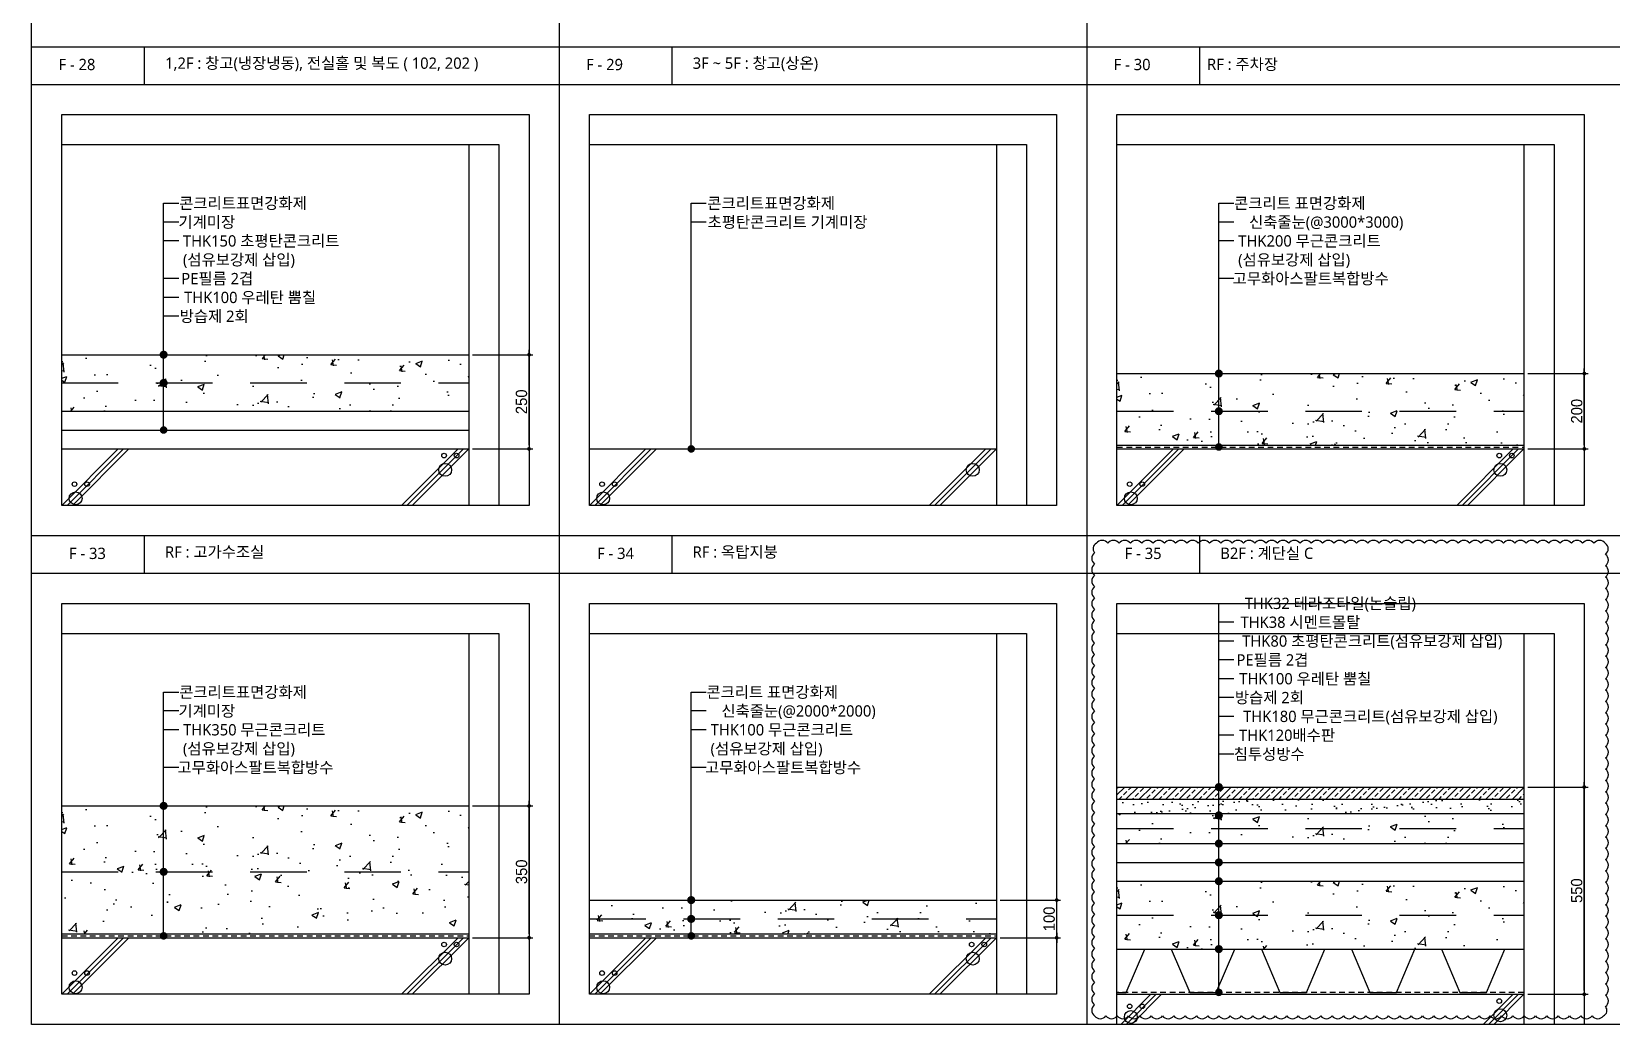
# Model space of a CAD drawing. Header units: millimetres. Extents: x 14892468 to 15300900, y -3565850 to -3401345.
# Drawn here: x 15118977 to 15123169, y -3412705 to -3410070 of the extents above; entities that cross this region are included whole.
import ezdxf
from ezdxf.enums import TextEntityAlignment as Align

# ---------------------------------------------------------------- set-up
doc = ezdxf.new("R2010")
doc.units = ezdxf.units.MM
doc.header["$LTSCALE"] = 100
doc.header["$MEASUREMENT"] = 0
doc.header["$PDSIZE"] = -10
doc.linetypes.add('HID', pattern=[2.5, 1.5, -1])
doc.layers.get('0').update_dxf_attribs({"linetype": 'CONTINUOUS'})
doc.layers.get('Defpoints').update_dxf_attribs({"color": 171, "linetype": 'CONTINUOUS'})
for name, color, linetype in [('8HAT', 8, 'CONTINUOUS'), ('CHART', 7, 'CONTINUOUS'), ('DIM', 7, 'CONTINUOUS'), ('FIN', 9, 'CONTINUOUS'), ('FIN(아스콘)', 3, 'CONTINUOUS'), ('HAT', 253, 'CONTINUOUS'), ('HAT-252', 252, 'CONTINUOUS'), ('INS', 9, 'BATTING'), ('LED', 7, 'CONTINUOUS'), ('TEXT(MIN)', 7, 'CONTINUOUS'), ('TEXT-기입', 6, 'CONTINUOUS'), ('wire-meshes', 1, 'CONTINUOUS'), ('배수판', 5, 'CONTINUOUS')]:
    doc.layers.add(name, color=color, linetype=linetype)
doc.layers.add('check', color=30, linetype='CONTINUOUS', plot=False)
doc.styles.add('ARIAL', font='arial.ttf')
doc.styles.add('CGS', font='cgse', dxfattribs={"bigfont": 'cgs'})
doc.styles.add('나눔바른고딕', font='NanumBarunGothic.ttf')
doc.styles.add('돋움', font='')
doc.styles.get('돋움').set_extended_font_data('Dotum')
doc.linetypes.add('BATTING', pattern='A,0.0001,-0.1,[134,ltypeshp.shx,S=0.1,R=0,X=-0.1,Y=0],-0.2,[134,ltypeshp.shx,S=0.1,R=180,X=0.1,Y=0],-0.1', length=0.4001)
doc.dimstyles.new('CJA', dxfattribs={"dimscale": 50, "dimtxt": 3, "dimasz": 1.2, "dimexe": 2, "dimexo": 3, "dimgap": 1, "dimtad": 1, "dimdec": 0, "dimdsep": 46, "dimtxsty": 'ARIAL', "dimblk": 'CJDOT', "dimcen": 1, "dimclrd": 7, "dimclre": 7, "dimclrt": 3, "dimadec": 0, "dimazin": 0, "dimtfac": 1, "dimtdec": 0, "dimtix": 1, "dimtofl": 0, "dimtmove": 2, "dimatfit": 3, "dimldrblk": 'CJDOT', "dimfxl": 1, "dimtolj": 1, "dimlwd": -1, "dimlwe": -1, "dimarcsym": 0})
doc.dimstyles.new('NDIM 1200', dxfattribs={"dimscale": 500, "dimtxt": 3, "dimasz": 1, "dimexe": 2, "dimexo": 2, "dimgap": 1, "dimtad": 1, "dimdec": 0, "dimdsep": 46, "dimtxsty": 'CGS', "dimblk": 'DOT0', "dimcen": 1, "dimdle": 8, "dimclrd": 2, "dimclre": 2, "dimclrt": 2, "dimadec": 0, "dimazin": 0, "dimtfac": 1, "dimtdec": 0, "dimtix": 1, "dimtmove": 2, "dimatfit": 3, "dimldrblk": 'DOT0', "dimfxl": 1, "dimtolj": 1, "dimtzin": 0, "dimlwd": -1, "dimlwe": -1, "dimarcsym": 0})

# ---------------------------------------------------------------- blocks, each defined once
blk = doc.blocks.new('CJDOT')
blk.add_line((-1.33, 0), (1.33, 0))
at = {"const_width": 0.5}
blk.add_lwpolyline([(-0.25, 0, 1), (0.25, 0, 1)], format="xyb", close=True, dxfattribs=at)
blk = doc.blocks.new('*D77')
at = {"layer": 'Defpoints', "color": 0, "transparency": 16777216}
for p in [(15120137, -3410927.7), (15120296.9, -3410927.7), (15120136.8, -3411177.7)]:
    blk.add_point(p, dxfattribs=at)
at = {"layer": 'DIM', "color": 7, "transparency": 16777216}
for p, q in [((15120147, -3410927.7), (15120306.9, -3410927.7)), ((15120296.9, -3411167.7), (15120296.9, -3410937.7)), ((15120146.8, -3411177.7), (15120306.9, -3411177.7))]:
    blk.add_line(p, q, dxfattribs=at)
at = {"layer": 'DIM', "color": 7, "transparency": 16777216, "xscale": 10, "yscale": 10, "zscale": 10}
for p, rotation in [((15120296.9, -3410927.7), 90), ((15120296.9, -3411177.7), 270)]:
    blk.add_blockref('CJDOT', p, dxfattribs=dict(at, rotation=rotation))
at = {"layer": 'DIM', "color": 3, "transparency": 16777216, "insert": (15120276.9, -3411052.7), "char_height": 30, "attachment_point": 5, "rotation": 90, "style": '돋움'}
blk.add_mtext('\\A1;250', dxfattribs=at)
blk = doc.blocks.new('DOT0')
blk.add_line((-3, 0), (3, 0))
at = {"color": 6}
blk.add_circle((0, 0), 0.75, dxfattribs=at)
blk = doc.blocks.new('*D78')
at = {"layer": 'Defpoints', "color": 0, "transparency": 16777216}
for p in [(15122936.9, -3410977.7), (15123097.1, -3410977.7), (15122936.9, -3411177.7)]:
    blk.add_point(p, dxfattribs=at)
at = {"layer": 'DIM', "color": 7, "transparency": 16777216}
for p, q in [((15122946.9, -3410977.7), (15123107.1, -3410977.7)), ((15123097.1, -3411167.7), (15123097.1, -3410987.7)), ((15122946.9, -3411177.7), (15123107.1, -3411177.7))]:
    blk.add_line(p, q, dxfattribs=at)
at = {"layer": 'DIM', "color": 7, "transparency": 16777216, "xscale": 10, "yscale": 10, "zscale": 10}
for p, rotation in [((15123097.1, -3410977.7), 90), ((15123097.1, -3411177.7), 270)]:
    blk.add_blockref('CJDOT', p, dxfattribs=dict(at, rotation=rotation))
at = {"layer": 'DIM', "color": 3, "transparency": 16777216, "insert": (15123077.1, -3411077.7), "char_height": 30, "attachment_point": 5, "rotation": 90, "style": '돋움'}
blk.add_mtext('\\A1;200', dxfattribs=at)
blk = doc.blocks.new('*D81')
at = {"layer": 'Defpoints', "color": 0, "transparency": 16777216}
for p in [(15120136.9, -3412125.2), (15120297.1, -3412125.2), (15120136.9, -3412475.2)]:
    blk.add_point(p, dxfattribs=at)
at = {"layer": 'DIM', "color": 7, "transparency": 16777216}
for p, q in [((15120146.9, -3412125.2), (15120307.1, -3412125.2)), ((15120297.1, -3412465.2), (15120297.1, -3412135.2)), ((15120146.9, -3412475.2), (15120307.1, -3412475.2))]:
    blk.add_line(p, q, dxfattribs=at)
at = {"layer": 'DIM', "color": 7, "transparency": 16777216, "xscale": 10, "yscale": 10, "zscale": 10}
for p, rotation in [((15120297.1, -3412125.2), 90), ((15120297.1, -3412475.2), 270)]:
    blk.add_blockref('CJDOT', p, dxfattribs=dict(at, rotation=rotation))
at = {"layer": 'DIM', "color": 3, "transparency": 16777216, "insert": (15120277.1, -3412300.2), "char_height": 30, "attachment_point": 5, "rotation": 90, "style": '돋움'}
blk.add_mtext('\\A1;350', dxfattribs=at)
blk = doc.blocks.new('*D82')
at = {"layer": 'Defpoints', "color": 0, "transparency": 16777216}
for p in [(15121536.9, -3412375.2), (15121697.1, -3412375.2), (15121536.9, -3412475.2)]:
    blk.add_point(p, dxfattribs=at)
at = {"layer": 'DIM', "color": 7, "transparency": 16777216}
for p, q in [((15121546.9, -3412375.2), (15121707.1, -3412375.2)), ((15121697.1, -3412465.2), (15121697.1, -3412385.2)), ((15121546.9, -3412475.2), (15121707.1, -3412475.2))]:
    blk.add_line(p, q, dxfattribs=at)
at = {"layer": 'DIM', "color": 7, "transparency": 16777216, "xscale": 10, "yscale": 10, "zscale": 10}
for p, rotation in [((15121697.1, -3412375.2), 90), ((15121697.1, -3412475.2), 270)]:
    blk.add_blockref('CJDOT', p, dxfattribs=dict(at, rotation=rotation))
at = {"layer": 'DIM', "color": 3, "transparency": 16777216, "insert": (15121677.1, -3412425.2), "char_height": 30, "attachment_point": 5, "rotation": 90, "style": '돋움'}
blk.add_mtext('\\A1;100', dxfattribs=at)
blk = doc.blocks.new('*D85')
at = {"layer": 'Defpoints', "color": 0, "transparency": 16777216}
for p in [(15122936.9, -3412075.2), (15123096.9, -3412075.2), (15122936.9, -3412625.2)]:
    blk.add_point(p, dxfattribs=at)
at = {"layer": 'DIM', "color": 7, "transparency": 16777216}
for p, q in [((15122946.9, -3412075.2), (15123106.9, -3412075.2)), ((15123096.9, -3412615.2), (15123096.9, -3412085.2)), ((15122946.9, -3412625.2), (15123106.9, -3412625.2))]:
    blk.add_line(p, q, dxfattribs=at)
at = {"layer": 'DIM', "color": 7, "transparency": 16777216, "xscale": 10, "yscale": 10, "zscale": 10}
for p, rotation in [((15123096.9, -3412075.2), 90), ((15123096.9, -3412625.2), 270)]:
    blk.add_blockref('CJDOT', p, dxfattribs=dict(at, rotation=rotation))
at = {"layer": 'DIM', "color": 3, "transparency": 16777216, "insert": (15123076.9, -3412350.2), "char_height": 30, "attachment_point": 5, "rotation": 90, "style": '돋움'}
blk.add_mtext('\\A1;550', dxfattribs=at)

msp = doc.modelspace()

# ---------------------------------------------------------------- hatches: boundary and pattern name
at = {"layer": 'HAT'}
h = msp.add_hatch(dxfattribs=at)
h.set_pattern_fill('AR-CONC', color=256)
h.set_pattern_definition([(50, (12739667.1, -2738991.67), (182.184669, -15.9390855), [19.05, -209.55]), (355, (12739667.1, -2738991.67), (-35.243421, 191.056845), [15.24, -167.640584]), (100.451445, (12739682.28, -2738993), (146.941247, 175.117752), [16.190009, -178.090245]), (46.1842, (12739667.1, -2738940.87), (271.07904, -42.042328), [28.575, -314.325]), (96.635558, (12739689.69, -2738944.38), (237.404134, 247.426125), [24.285023, -267.135608]), (351.184151, (12739667.1, -2738940.87), (237.404134, 247.426125), [22.859967, -251.459732]), (21, (12739692.5, -2738953.57), (151.614391, -102.265198), [19.05, -209.55]), (326, (12739692.5, -2738953.57), (61.802028, 184.187966), [15.24, -167.64]), (71.451445, (12739705.13, -2738962.1), (213.416419, 81.922769), [16.190009, -178.089938]), (37.5, (12739667.096, -2738991.67), (3.0886033, 84.5550389), [0, -165.608, 0, -170.18, 0, -168.275]), (7.5, (12739667.1, -2738991.67), (66.8196625, 100.1805748), [0, -97.028, 0, -161.798, 0, -64.135]), (327.5, (12739610.454, -2738991.67), (135.5905952, -5.728744), [0, -63.5, 0, -198.12, 0, -262.89]), (317.5, (12739585.05, -2738991.67), (148.1291814, 25.426491), [0, -82.55, 0, -131.572, 0, -186.69])])
h.paths.add_polyline_path([(15119056.9, -3410927.7), (15120136.9, -3410927.7), (15120136.9, -3411077.7), (15119056.9, -3411077.7)])
h = msp.add_hatch(dxfattribs=at)
h.set_pattern_fill('AR-CONC', color=256)
h.set_pattern_definition([(50, (12742467.1, -2739041.67), (182.184669, -15.9390855), [19.05, -209.55]), (355, (12742467.1, -2739041.67), (-35.243421, 191.056845), [15.24, -167.640584]), (100.451445, (12742482.28, -2739043), (146.941247, 175.117752), [16.190009, -178.090245]), (46.1842, (12742467.1, -2738990.87), (271.07904, -42.042328), [28.575, -314.325]), (96.635558, (12742489.69, -2738994.38), (237.404134, 247.426125), [24.285023, -267.135608]), (351.184151, (12742467.1, -2738990.87), (237.404134, 247.426125), [22.859967, -251.459732]), (21, (12742492.5, -2739003.57), (151.614391, -102.265198), [19.05, -209.55]), (326, (12742492.5, -2739003.57), (61.802028, 184.187966), [15.24, -167.64]), (71.451445, (12742505.13, -2739012.1), (213.416419, 81.922769), [16.190009, -178.089938]), (37.5, (12742467.096, -2739041.67), (3.0886033, 84.5550389), [0, -165.608, 0, -170.18, 0, -168.275]), (7.5, (12742467.1, -2739041.67), (66.8196625, 100.1805748), [0, -97.028, 0, -161.798, 0, -64.135]), (327.5, (12742410.454, -2739041.67), (135.5905952, -5.728744), [0, -63.5, 0, -198.12, 0, -262.89]), (317.5, (12742385.05, -2739041.67), (148.1291814, 25.426491), [0, -82.55, 0, -131.572, 0, -186.69])])
h.paths.add_polyline_path([(15121856.9, -3410977.7), (15122936.9, -3410977.7), (15122936.9, -3411167.7), (15121856.9, -3411167.7)])
h = msp.add_hatch(dxfattribs=at)
h.set_pattern_fill('ANSI33', color=256, scale=100)
h.set_pattern_definition([(45, (-19398.956, 360870.866), (-17.67766953, 17.67766953), []), (45, (-19381.278, 360870.866), (-17.67766953, 17.67766953), [12.5, -6.25])])
h.paths.add_polyline_path([(15122936.9, -3412107.2), (15122936.9, -3412075.2), (15121856.9, -3412075.2), (15121856.9, -3412107.2)])
h = msp.add_hatch(dxfattribs=at)
h.set_pattern_fill('AR-SAND', color=256)
h.set_pattern_definition([(37.5, (12740677.096, -2740099.173), (-1.6000313, 48.94132373), [0, -38.608, 0, -43.18, 0, -41.275]), (7.5, (12740677.096, -2740099.17), (44.9523283, 71.68251), [0, -20.828, 0, -34.798, 0, -13.335]), (327.5, (12740645.854, -2740099.173), (79.099237, 0.1437185), [0, -12.7, 0, -45.72, 0, -59.69]), (317.5, (12740645.854, -2740099.17), (76.3556452, 22.2929323), [0, -6.35, 0, -29.972, 0, -34.29])])
h.paths.add_polyline_path([(15122936.9, -3412145.2), (15122936.9, -3412107.2), (15121856.9, -3412107.2), (15121856.9, -3412145.2)])
h = msp.add_hatch(dxfattribs=at)
h.set_pattern_fill('AR-CONC', color=256)
h.set_pattern_definition([(50, (12739667.1, -2740189.17), (182.184669, -15.9390855), [19.05, -209.55]), (355, (12739667.1, -2740189.17), (-35.243421, 191.056845), [15.24, -167.640584]), (100.451445, (12739682.28, -2740190.5), (146.941247, 175.117752), [16.190009, -178.090245]), (46.1842, (12739667.1, -2740138.37), (271.07904, -42.042328), [28.575, -314.325]), (96.635558, (12739689.69, -2740141.88), (237.404134, 247.426125), [24.285023, -267.135608]), (351.184151, (12739667.1, -2740138.37), (237.404134, 247.426125), [22.859967, -251.459732]), (21, (12739692.5, -2740151.07), (151.614391, -102.265198), [19.05, -209.55]), (326, (12739692.5, -2740151.07), (61.802028, 184.187966), [15.24, -167.64]), (71.451445, (12739705.13, -2740159.6), (213.416419, 81.922769), [16.190009, -178.089938]), (37.5, (12739667.096, -2740189.17), (3.0886033, 84.5550389), [0, -165.608, 0, -170.18, 0, -168.275]), (7.5, (12739667.1, -2740189.17), (66.8196625, 100.1805748), [0, -97.028, 0, -161.798, 0, -64.135]), (327.5, (12739610.454, -2740189.17), (135.5905952, -5.728744), [0, -63.5, 0, -198.12, 0, -262.89]), (317.5, (12739585.05, -2740189.17), (148.1291814, 25.426491), [0, -82.55, 0, -131.572, 0, -186.69])])
h.paths.add_polyline_path([(15119056.9, -3412125.2), (15120136.9, -3412125.2), (15120136.9, -3412465.2), (15119056.9, -3412465.2)])
h = msp.add_hatch(dxfattribs=at)
h.set_pattern_fill('AR-CONC', color=256)
h.set_pattern_definition([(50, (12742467.1, -2740139.17), (182.184669, -15.9390855), [19.05, -209.55]), (355, (12742467.1, -2740139.17), (-35.243421, 191.056845), [15.24, -167.640584]), (100.451445, (12742482.28, -2740140.5), (146.941247, 175.117752), [16.190009, -178.090245]), (46.1842, (12742467.1, -2740088.37), (271.07904, -42.042328), [28.575, -314.325]), (96.635558, (12742489.69, -2740091.88), (237.404134, 247.426125), [24.285023, -267.135608]), (351.184151, (12742467.1, -2740088.37), (237.404134, 247.426125), [22.859967, -251.459732]), (21, (12742492.5, -2740101.07), (151.614391, -102.265198), [19.05, -209.55]), (326, (12742492.5, -2740101.07), (61.802028, 184.187966), [15.24, -167.64]), (71.451445, (12742505.13, -2740109.6), (213.416419, 81.922769), [16.190009, -178.089938]), (37.5, (12742467.096, -2740139.17), (3.0886033, 84.5550389), [0, -165.608, 0, -170.18, 0, -168.275]), (7.5, (12742467.1, -2740139.17), (66.8196625, 100.1805748), [0, -97.028, 0, -161.798, 0, -64.135]), (327.5, (12742410.454, -2740139.17), (135.5905952, -5.728744), [0, -63.5, 0, -198.12, 0, -262.89]), (317.5, (12742385.05, -2740139.17), (148.1291814, 25.426491), [0, -82.55, 0, -131.572, 0, -186.69])])
h.paths.add_polyline_path([(15121856.9, -3412145.2), (15122936.9, -3412145.2), (15122936.9, -3412225.2), (15121856.9, -3412225.2)])
h = msp.add_hatch(dxfattribs=at)
h.set_pattern_fill('AR-CONC', color=256)
h.set_pattern_definition([(50, (12742467.1, -2740389.17), (182.184669, -15.9390855), [19.05, -209.55]), (355, (12742467.1, -2740389.17), (-35.243421, 191.056845), [15.24, -167.640584]), (100.451445, (12742482.28, -2740390.5), (146.941247, 175.117752), [16.190009, -178.090245]), (46.1842, (12742467.1, -2740338.37), (271.07904, -42.042328), [28.575, -314.325]), (96.635558, (12742489.69, -2740341.88), (237.404134, 247.426125), [24.285023, -267.135608]), (351.184151, (12742467.1, -2740338.37), (237.404134, 247.426125), [22.859967, -251.459732]), (21, (12742492.5, -2740351.07), (151.614391, -102.265198), [19.05, -209.55]), (326, (12742492.5, -2740351.07), (61.802028, 184.187966), [15.24, -167.64]), (71.451445, (12742505.13, -2740359.6), (213.416419, 81.922769), [16.190009, -178.089938]), (37.5, (12742467.096, -2740389.17), (3.0886033, 84.5550389), [0, -165.608, 0, -170.18, 0, -168.275]), (7.5, (12742467.1, -2740389.17), (66.8196625, 100.1805748), [0, -97.028, 0, -161.798, 0, -64.135]), (327.5, (12742410.454, -2740389.17), (135.5905952, -5.728744), [0, -63.5, 0, -198.12, 0, -262.89]), (317.5, (12742385.05, -2740389.17), (148.1291814, 25.426491), [0, -82.55, 0, -131.572, 0, -186.69])])
h.paths.add_polyline_path([(15121856.9, -3412325.2), (15122936.9, -3412325.2), (15122936.9, -3412505.2), (15121856.9, -3412505.2)])
h = msp.add_hatch(dxfattribs=at)
h.set_pattern_fill('AR-CONC', color=256)
h.set_pattern_definition([(50, (12741067.1, -2740339.17), (182.184669, -15.9390855), [19.05, -209.55]), (355, (12741067.1, -2740339.17), (-35.243421, 191.056845), [15.24, -167.640584]), (100.451445, (12741082.28, -2740340.5), (146.941247, 175.117752), [16.190009, -178.090245]), (46.1842, (12741067.1, -2740288.37), (271.07904, -42.042328), [28.575, -314.325]), (96.635558, (12741089.69, -2740291.88), (237.404134, 247.426125), [24.285023, -267.135608]), (351.184151, (12741067.1, -2740288.37), (237.404134, 247.426125), [22.859967, -251.459732]), (21, (12741092.5, -2740301.07), (151.614391, -102.265198), [19.05, -209.55]), (326, (12741092.5, -2740301.07), (61.802028, 184.187966), [15.24, -167.64]), (71.451445, (12741105.13, -2740309.6), (213.416419, 81.922769), [16.190009, -178.089938]), (37.5, (12741067.096, -2740339.17), (3.0886033, 84.5550389), [0, -165.608, 0, -170.18, 0, -168.275]), (7.5, (12741067.1, -2740339.17), (66.8196625, 100.1805748), [0, -97.028, 0, -161.798, 0, -64.135]), (327.5, (12741010.454, -2740339.17), (135.5905952, -5.728744), [0, -63.5, 0, -198.12, 0, -262.89]), (317.5, (12740985.05, -2740339.17), (148.1291814, 25.426491), [0, -82.55, 0, -131.572, 0, -186.69])])
h.paths.add_polyline_path([(15121536.9, -3412375.2), (15120456.9, -3412375.2), (15120456.9, -3412465.2), (15121536.9, -3412465.2)])
at = {"layer": 'LED'}
h = msp.add_hatch(color=256, dxfattribs=at)
h.dxf.hatch_style = 1
edge = h.paths.add_edge_path()
edge.add_arc((15119327.3, -3410927.7), 10.8, 180, 540, ccw=False)
h = msp.add_hatch(color=256, dxfattribs=at)
h.dxf.hatch_style = 1
edge = h.paths.add_edge_path()
edge.add_arc((15122127.3, -3410977.7), 10.8, 180, 540, ccw=False)
h = msp.add_hatch(color=256, dxfattribs=at)
h.dxf.hatch_style = 1
edge = h.paths.add_edge_path()
edge.add_arc((15119327.3, -3411002.7), 10.8, 180, 540, ccw=False)
h = msp.add_hatch(color=256, dxfattribs=at)
h.dxf.hatch_style = 1
edge = h.paths.add_edge_path()
edge.add_arc((15122127.3, -3411077.7), 10.8, 180, 540, ccw=False)
h = msp.add_hatch(color=256, dxfattribs=at)
h.dxf.hatch_style = 1
edge = h.paths.add_edge_path()
edge.add_arc((15122127.3, -3412075.2), 10.8, 180, 540, ccw=False)
h = msp.add_hatch(color=256, dxfattribs=at)
h.dxf.hatch_style = 1
edge = h.paths.add_edge_path()
edge.add_arc((15119327.3, -3412125.2), 10.8, 180, 540, ccw=False)
h = msp.add_hatch(color=256, dxfattribs=at)
h.dxf.hatch_style = 1
edge = h.paths.add_edge_path()
edge.add_arc((15122127.3, -3412150.2), 10.8, 180, 540, ccw=False)
h = msp.add_hatch(color=256, dxfattribs=at)
h.dxf.hatch_style = 1
edge = h.paths.add_edge_path()
edge.add_arc((15122127.3, -3412225.2), 10.8, 180, 540, ccw=False)
h = msp.add_hatch(color=256, dxfattribs=at)
h.dxf.hatch_style = 1
edge = h.paths.add_edge_path()
edge.add_arc((15119327.3, -3412300.2), 10.8, 180, 540, ccw=False)
h = msp.add_hatch(color=256, dxfattribs=at)
h.dxf.hatch_style = 1
edge = h.paths.add_edge_path()
edge.add_arc((15122127.3, -3412275.2), 10.8, 180, 540, ccw=False)
h = msp.add_hatch(color=256, dxfattribs=at)
h.dxf.hatch_style = 1
edge = h.paths.add_edge_path()
edge.add_arc((15122127.3, -3412325.2), 10.8, 180, 540, ccw=False)
h = msp.add_hatch(color=256, dxfattribs=at)
h.dxf.hatch_style = 1
edge = h.paths.add_edge_path()
edge.add_arc((15120727.3, -3412375.2), 10.8, 180, 540, ccw=False)
h = msp.add_hatch(color=256, dxfattribs=at)
h.dxf.hatch_style = 1
edge = h.paths.add_edge_path()
edge.add_arc((15120727.3, -3412425.2), 10.8, 180, 540, ccw=False)
h = msp.add_hatch(color=256, dxfattribs=at)
h.dxf.hatch_style = 1
edge = h.paths.add_edge_path()
edge.add_arc((15122127.3, -3412415.2), 10.8, 180, 540, ccw=False)
h = msp.add_hatch(color=256, dxfattribs=at)
h.dxf.hatch_style = 1
edge = h.paths.add_edge_path()
edge.add_arc((15122127.3, -3412505.2), 10.8, 180, 540, ccw=False)

# ---------------------------------------------------------------- linework, layer by layer
at = {"color": 2, "ltscale": 0.1}
for points in [[(15119056.9, -3411177.7), (15120136.9, -3411177.7)], [(15120456.9, -3411177.7), (15121536.9, -3411177.7)], [(15121856.9, -3411177.7), (15122936.9, -3411177.7)], [(15119056.9, -3412475.2), (15120136.9, -3412475.2)], [(15120456.9, -3412475.2), (15121536.9, -3412475.2)], [(15121856.9, -3412625.2), (15122936.9, -3412625.2)]]:
    msp.add_lwpolyline(points, dxfattribs=at)
at = {"layer": '8HAT'}
for p, q in [((15119056.9, -3411327.7), (15119206.9, -3411177.7)), ((15119071.1, -3411327.7), (15119221.1, -3411177.7)), ((15119085.2, -3411327.7), (15119235.2, -3411177.7)), ((15119958.6, -3411327.7), (15120108.6, -3411177.7)), ((15119972.8, -3411327.7), (15120122.8, -3411177.7)), ((15119986.9, -3411327.7), (15120136.9, -3411177.7)), ((15120456.9, -3411327.7), (15120606.9, -3411177.7)), ((15120471.1, -3411327.7), (15120621.1, -3411177.7)), ((15120485.2, -3411327.7), (15120635.2, -3411177.7)), ((15121358.6, -3411327.7), (15121508.6, -3411177.7)), ((15121372.8, -3411327.7), (15121522.8, -3411177.7)), ((15121386.9, -3411327.7), (15121536.9, -3411177.7)), ((15121856.9, -3411327.7), (15122006.9, -3411177.7)), ((15121871.1, -3411327.7), (15122021.1, -3411177.7)), ((15121885.2, -3411327.7), (15122035.2, -3411177.7)), ((15122758.6, -3411327.7), (15122908.6, -3411177.7)), ((15122772.8, -3411327.7), (15122922.8, -3411177.7)), ((15122786.9, -3411327.7), (15122936.9, -3411177.7)), ((15119056.9, -3412625.2), (15119206.9, -3412475.2)), ((15119071.1, -3412625.2), (15119221.1, -3412475.2)), ((15119085.2, -3412625.2), (15119235.2, -3412475.2)), ((15119958.6, -3412625.2), (15120108.6, -3412475.2)), ((15119972.8, -3412625.2), (15120122.8, -3412475.2)), ((15119986.9, -3412625.2), (15120136.9, -3412475.2)), ((15120456.9, -3412625.2), (15120606.9, -3412475.2)), ((15120471.1, -3412625.2), (15120621.1, -3412475.2)), ((15120485.2, -3412625.2), (15120635.2, -3412475.2)), ((15121358.6, -3412625.2), (15121508.6, -3412475.2)), ((15121372.8, -3412625.2), (15121522.8, -3412475.2)), ((15121386.9, -3412625.2), (15121536.9, -3412475.2)), ((15121866.9, -3412705.2), (15121946.9, -3412625.2)), ((15121881.1, -3412705.2), (15121961.1, -3412625.2)), ((15121895.2, -3412705.2), (15121975.2, -3412625.2)), ((15122828.6, -3412705.2), (15122908.6, -3412625.2)), ((15122842.8, -3412705.2), (15122922.8, -3412625.2)), ((15122856.9, -3412705.2), (15122936.9, -3412625.2))]:
    msp.add_line(p, q, dxfattribs=at)
for centre, radius in [((15120071.4, -3411195.6), 6.15), ((15120104.8, -3411195.6), 6.15), ((15122871.4, -3411195.6), 6.15), ((15122904.8, -3411195.6), 6.15), ((15120074.3, -3411233.3, 0), 17.1), ((15121474.3, -3411233.3, 0), 17.1), ((15122874.3, -3411233.3, 0), 17.1), ((15119090.7, -3411271.3), 6.15), ((15119124.1, -3411271.3), 6.15), ((15120490.7, -3411271.3), 6.15), ((15120524.1, -3411271.3), 6.15), ((15121890.7, -3411271.3), 6.15), ((15121924.1, -3411271.3), 6.15), ((15119093.7, -3411309, 0), 17.1), ((15120493.7, -3411309, 0), 17.1), ((15121893.7, -3411309, 0), 17.1), ((15120071.4, -3412493.1), 6.15), ((15120104.8, -3412493.1), 6.15), ((15121471.4, -3412493.1), 6.15), ((15121504.8, -3412493.1), 6.15), ((15120074.3, -3412530.8, 0), 17.1), ((15121474.3, -3412530.8, 0), 17.1), ((15119090.7, -3412568.8), 6.15), ((15119124.1, -3412568.8), 6.15), ((15120490.7, -3412568.8), 6.15), ((15120524.1, -3412568.8), 6.15), ((15119093.7, -3412606.5, 0), 17.1), ((15120493.7, -3412606.5, 0), 17.1), ((15121890.7, -3412657.2), 6.15), ((15121924.1, -3412657.2), 6.15), ((15122874.3, -3412680.8, 0), 17.1), ((15122871.4, -3412643.1), 6.15), ((15121893.7, -3412685.5, 0), 17.1)]:
    msp.add_circle(centre, radius, dxfattribs=at)
at = {"layer": 'CHART', "ltscale": 5}
for p, q in [((15120376.9, -3407515.2), (15120376.9, -3412705.2)), ((15121776.9, -3407515.2), (15121776.9, -3412705.2)), ((15118976.9, -3410110.2), (15125976.9, -3410110.2)), ((15119276.9, -3410210.2), (15119276.9, -3410110.2)), ((15120676.9, -3410210.2), (15120676.9, -3410110.2)), ((15122076.9, -3410210.2), (15122076.9, -3410110.2)), ((15118976.9, -3410210.2), (15125976.9, -3410210.2)), ((15118976.9, -3411407.7), (15125976.9, -3411407.7)), ((15119276.9, -3411507.7), (15119276.9, -3411407.7)), ((15120676.9, -3411507.7), (15120676.9, -3411407.7)), ((15122076.9, -3411507.7), (15122076.9, -3411407.7)), ((15118976.9, -3411507.7), (15125976.9, -3411507.7))]:
    msp.add_line(p, q, dxfattribs=at)
msp.add_lwpolyline([(15125976.9, -3412705.2), (15118976.9, -3412705.2), (15118976.9, -3407515.2), (15125976.9, -3407515.2)], close=True, dxfattribs=at)
at = {"layer": 'check'}
msp.add_lwpolyline([(15121797.7, -3412682.3, 0.520567), (15121827.7, -3412682.3, 0.520567), (15121857.7, -3412682.3, 0.520567), (15121887.7, -3412682.3, 0.520567), (15121917.7, -3412682.3, 0.520567), (15121947.7, -3412682.3, 0.520567), (15121977.7, -3412682.3, 0.520567), (15122007.7, -3412682.3, 0.520567), (15122037.7, -3412682.3, 0.520567), (15122067.7, -3412682.3, 0.520567), (15122097.7, -3412682.3, 0.520567), (15122127.7, -3412682.3, 0.520567), (15122157.7, -3412682.3, 0.520567), (15122187.7, -3412682.3, 0.520567), (15122217.7, -3412682.3, 0.520567), (15122247.7, -3412682.3, 0.520567), (15122277.7, -3412682.3, 0.520567), (15122307.7, -3412682.3, 0.520567), (15122337.7, -3412682.3, 0.520567), (15122367.7, -3412682.3, 0.520567), (15122397.7, -3412682.3, 0.520567), (15122427.7, -3412682.3, 0.520567), (15122457.7, -3412682.3, 0.520567), (15122487.7, -3412682.3, 0.520567), (15122517.7, -3412682.3, 0.520567), (15122547.7, -3412682.3, 0.520567), (15122577.7, -3412682.3, 0.520567), (15122607.7, -3412682.3, 0.520567), (15122637.7, -3412682.3, 0.520567), (15122667.7, -3412682.3, 0.520567), (15122697.7, -3412682.3, 0.520567), (15122727.7, -3412682.3, 0.520567), (15122757.7, -3412682.3, 0.520567), (15122787.7, -3412682.3, 0.520567), (15122817.7, -3412682.3, 0.520567), (15122847.7, -3412682.3, 0.520567), (15122877.7, -3412682.3, 0.520567), (15122907.7, -3412682.3, 0.520567), (15122937.7, -3412682.3, 0.520567), (15122967.7, -3412682.3, 0.520567), (15122997.7, -3412682.3, 0.520567), (15123027.7, -3412682.3, 0.520567), (15123057.7, -3412682.3, 0.520567), (15123087.7, -3412682.3, 0.520567), (15123117.7, -3412682.3, 0.520567), (15123147.7, -3412682.3, 0.520567), (15123153.2, -3412657.8, 0.520567), (15123153.2, -3412627.8, 0.520567), (15123153.2, -3412597.8, 0.520567), (15123153.2, -3412567.8, 0.520567), (15123153.2, -3412537.8, 0.520567), (15123153.2, -3412507.8, 0.520567), (15123153.2, -3412477.8, 0.520567), (15123153.2, -3412447.8, 0.520567), (15123153.2, -3412417.8, 0.520567), (15123153.2, -3412387.8, 0.520567), (15123153.2, -3412357.8, 0.520567), (15123153.2, -3412327.8, 0.520567), (15123153.2, -3412297.8, 0.520567), (15123153.2, -3412267.8, 0.520567), (15123153.2, -3412237.8, 0.520567), (15123153.2, -3412207.8, 0.520567), (15123153.2, -3412177.8, 0.520567), (15123153.2, -3412147.8, 0.520567), (15123153.2, -3412117.8, 0.520567), (15123153.2, -3412087.8, 0.520567), (15123153.2, -3412057.8, 0.520567), (15123153.2, -3412027.8, 0.520567), (15123153.2, -3411997.8, 0.520567), (15123153.2, -3411967.8, 0.520567), (15123153.2, -3411937.8, 0.520567), (15123153.2, -3411907.8, 0.520567), (15123153.2, -3411877.8, 0.520567), (15123153.2, -3411847.8, 0.520567), (15123153.2, -3411817.8, 0.520567), (15123153.2, -3411787.8, 0.520567), (15123153.2, -3411757.8, 0.520567), (15123153.2, -3411727.8, 0.520567), (15123153.2, -3411697.8, 0.520567), (15123153.2, -3411667.8, 0.520567), (15123153.2, -3411637.8, 0.520567), (15123153.2, -3411607.8, 0.520567), (15123153.2, -3411577.8, 0.520567), (15123153.2, -3411547.8, 0.520567), (15123153.2, -3411517.8, 0.520567), (15123153.2, -3411487.8, 0.520567), (15123153.2, -3411457.8, 0.520567), (15123152.7, -3411428.3, 0.520567), (15123122.7, -3411428.3, 0.520567), (15123092.7, -3411428.3, 0.520567), (15123062.7, -3411428.3, 0.520567), (15123032.7, -3411428.3, 0.520567), (15123002.7, -3411428.3, 0.520567), (15122972.7, -3411428.3, 0.520567), (15122942.7, -3411428.3, 0.520567), (15122912.7, -3411428.3, 0.520567), (15122882.7, -3411428.3, 0.520567), (15122852.7, -3411428.3, 0.520567), (15122822.7, -3411428.3, 0.520567), (15122792.7, -3411428.3, 0.520567), (15122762.7, -3411428.3, 0.520567), (15122732.7, -3411428.3, 0.520567), (15122702.7, -3411428.3, 0.520567), (15122672.7, -3411428.3, 0.520567), (15122642.7, -3411428.3, 0.520567), (15122612.7, -3411428.3, 0.520567), (15122582.7, -3411428.3, 0.520567), (15122552.7, -3411428.3, 0.520567), (15122522.7, -3411428.3, 0.520567), (15122492.7, -3411428.3, 0.520567), (15122462.7, -3411428.3, 0.520567), (15122432.7, -3411428.3, 0.520567), (15122402.7, -3411428.3, 0.520567), (15122372.7, -3411428.3, 0.520567), (15122342.7, -3411428.3, 0.520567), (15122312.7, -3411428.3, 0.520567), (15122282.7, -3411428.3, 0.520567), (15122252.7, -3411428.3, 0.520567), (15122222.7, -3411428.3, 0.520567), (15122192.7, -3411428.3, 0.520567), (15122162.7, -3411428.3, 0.520567), (15122132.7, -3411428.3, 0.520567), (15122102.7, -3411428.3, 0.520567), (15122072.7, -3411428.3, 0.520567), (15122042.7, -3411428.3, 0.520567), (15122012.7, -3411428.3, 0.520567), (15121982.7, -3411428.3, 0.520567), (15121952.7, -3411428.3, 0.520567), (15121922.7, -3411428.3, 0.520567), (15121892.7, -3411428.3, 0.520567), (15121862.7, -3411428.3, 0.520567), (15121832.7, -3411428.3, 0.520567), (15121802.7, -3411428.3, 0.520567), (15121797.7, -3411453.3, 0.520567), (15121797.7, -3411483.3, 0.520567), (15121797.7, -3411513.3, 0.520567), (15121797.7, -3411543.3, 0.520567), (15121797.7, -3411573.3, 0.520567), (15121797.7, -3411603.3, 0.520567), (15121797.7, -3411633.3, 0.520567), (15121797.7, -3411663.3, 0.520567), (15121797.7, -3411693.3, 0.520567), (15121797.7, -3411723.3, 0.520567), (15121797.7, -3411753.3, 0.520567), (15121797.7, -3411783.3, 0.520567), (15121797.7, -3411813.3, 0.520567), (15121797.7, -3411843.3, 0.520567), (15121797.7, -3411873.3, 0.520567), (15121797.7, -3411903.3, 0.520567), (15121797.7, -3411933.3, 0.520567), (15121797.7, -3411963.3, 0.520567), (15121797.7, -3411993.3, 0.520567), (15121797.7, -3412023.3, 0.520567), (15121797.7, -3412053.3, 0.520567), (15121797.7, -3412083.3, 0.520567), (15121797.7, -3412113.3, 0.520567), (15121797.7, -3412143.3, 0.520567), (15121797.7, -3412173.3, 0.520567), (15121797.7, -3412203.3, 0.520567), (15121797.7, -3412233.3, 0.520567), (15121797.7, -3412263.3, 0.520567), (15121797.7, -3412293.3, 0.520567), (15121797.7, -3412323.3, 0.520567), (15121797.7, -3412353.3, 0.520567), (15121797.7, -3412383.3, 0.520567), (15121797.7, -3412413.3, 0.520567), (15121797.7, -3412443.3, 0.520567), (15121797.7, -3412473.3, 0.520567), (15121797.7, -3412503.3, 0.520567), (15121797.7, -3412533.3, 0.520567), (15121797.7, -3412563.3, 0.520567), (15121797.7, -3412593.3, 0.520567), (15121797.7, -3412623.3, 0.520567), (15121797.7, -3412653.3, 0.520567)], format="xyb", close=True, dxfattribs=at)
at = {"layer": 'Defpoints'}
for points in [[(15119056.9, -3410290.2), (15120296.9, -3410290.2), (15120296.9, -3411327.7), (15119056.9, -3411327.7)], [(15120456.9, -3410290.2), (15121696.9, -3410290.2), (15121696.9, -3411327.7), (15120456.9, -3411327.7)], [(15121856.9, -3410290.2), (15123096.9, -3410290.2), (15123096.9, -3411327.7), (15121856.9, -3411327.7)], [(15119056.9, -3410370.2), (15120216.9, -3410370.2), (15120216.9, -3411327.7), (15119056.9, -3411327.7)], [(15119056.9, -3410370.2), (15120136.9, -3410370.2), (15120136.9, -3411327.7), (15119056.9, -3411327.7)], [(15120456.9, -3410370.2), (15121616.9, -3410370.2), (15121616.9, -3411327.7), (15120456.9, -3411327.7)], [(15120456.9, -3410370.2), (15121536.9, -3410370.2), (15121536.9, -3411327.7), (15120456.9, -3411327.7)], [(15121856.9, -3410370.2), (15123016.9, -3410370.2), (15123016.9, -3411327.7), (15121856.9, -3411327.7)], [(15121856.9, -3410370.2), (15122936.9, -3410370.2), (15122936.9, -3411327.7), (15121856.9, -3411327.7)], [(15119056.9, -3411587.7), (15120296.9, -3411587.7), (15120296.9, -3412625.2), (15119056.9, -3412625.2)], [(15120456.9, -3411587.7), (15121696.9, -3411587.7), (15121696.9, -3412625.2), (15120456.9, -3412625.2)], [(15121856.9, -3411587.7), (15123096.9, -3411587.7), (15123096.9, -3412705.2), (15121856.9, -3412705.2)], [(15119056.9, -3411667.7), (15120216.9, -3411667.7), (15120216.9, -3412625.2), (15119056.9, -3412625.2)], [(15119056.9, -3411667.7), (15120136.9, -3411667.7), (15120136.9, -3412625.2), (15119056.9, -3412625.2)], [(15120456.9, -3411667.7), (15121616.9, -3411667.7), (15121616.9, -3412625.2), (15120456.9, -3412625.2)], [(15120456.9, -3411667.7), (15121536.9, -3411667.7), (15121536.9, -3412625.2), (15120456.9, -3412625.2)], [(15121856.9, -3411667.7), (15123016.9, -3411667.7), (15123016.9, -3412705.2), (15121856.9, -3412705.2)], [(15121856.9, -3411667.7), (15122936.9, -3411667.7), (15122936.9, -3412705.2), (15121856.9, -3412705.2)]]:
    msp.add_lwpolyline(points, close=True, dxfattribs=at)
at = {"layer": 'FIN', "ltscale": 0.1}
for points in [[(15121856.9, -3412075.2), (15122936.9, -3412075.2)], [(15121856.9, -3412107.2), (15122936.9, -3412107.2)]]:
    msp.add_lwpolyline(points, dxfattribs=at)
at = {"layer": 'FIN(아스콘)', "ltscale": 0.1}
for points in [[(15119056.9, -3410927.7), (15120136.9, -3410927.7)], [(15121856.9, -3410977.7), (15122936.9, -3410977.7)], [(15119056.9, -3411077.7), (15120136.9, -3411077.7)], [(15121856.9, -3411167.7), (15122936.9, -3411167.7)], [(15119056.9, -3412125.2), (15120136.9, -3412125.2)], [(15121856.9, -3412145.2), (15122936.9, -3412145.2)], [(15121856.9, -3412225.2), (15122936.9, -3412225.2)], [(15121856.9, -3412325.2), (15122936.9, -3412325.2)], [(15120456.9, -3412375.2), (15121536.9, -3412375.2)], [(15119056.9, -3412465.2), (15120136.9, -3412465.2)], [(15120456.9, -3412465.2), (15121536.9, -3412465.2)], [(15121856.9, -3412505.2), (15122936.9, -3412505.2)]]:
    msp.add_lwpolyline(points, dxfattribs=at)
at = {"layer": 'HAT-252', "linetype": 'HID', "ltscale": 0.1}
for points in [[(15121856.9, -3411172.7), (15122936.9, -3411172.7)], [(15119056.9, -3412470.2), (15120136.9, -3412470.2)], [(15120456.9, -3412470.2), (15121536.9, -3412470.2)], [(15122936.9, -3412620.2), (15121856.9, -3412620.2)]]:
    msp.add_lwpolyline(points, dxfattribs=at)
at = {"layer": 'INS', "ltscale": 1.2}
for points in [[(15119056.9, -3411127.7), (15120136.9, -3411127.7)], [(15121856.9, -3412275.2), (15122936.9, -3412275.2)]]:
    msp.add_lwpolyline(points, dxfattribs=at)
at = {"layer": 'TEXT(MIN)', "ltscale": 10000}
for p, q in [((15119367.3, -3410575.7), (15119327.3, -3410575.7)), ((15120767.3, -3410575.7), (15120727.3, -3410575.7)), ((15122167.3, -3410575.7), (15122127.3, -3410575.7)), ((15119367.3, -3410625.7), (15119327.3, -3410625.7)), ((15122167.3, -3410625.7), (15122127.3, -3410625.7)), ((15119367.3, -3410725.7), (15119327.3, -3410725.7)), ((15122167.3, -3410725.7), (15122127.3, -3410725.7)), ((15119367.3, -3410775.7), (15119327.3, -3410775.7)), ((15119367.3, -3410825.7), (15119327.3, -3410825.7)), ((15122167.3, -3411637.7), (15122127.3, -3411637.7)), ((15122167.3, -3411687.7), (15122127.3, -3411687.7)), ((15122167.3, -3411737.7), (15122127.3, -3411737.7)), ((15122167.3, -3411787.7), (15122127.3, -3411787.7)), ((15122167.3, -3411837.7), (15122127.3, -3411837.7)), ((15119367.3, -3411873.2), (15119327.3, -3411873.2)), ((15120767.3, -3411873.2), (15120727.3, -3411873.2)), ((15122167.3, -3411887.7), (15122127.3, -3411887.7)), ((15119367.3, -3411923.2), (15119327.3, -3411923.2)), ((15120767.3, -3411923.2), (15120727.3, -3411923.2)), ((15122167.3, -3411937.7), (15122127.3, -3411937.7)), ((15122167.3, -3411987.7), (15122127.3, -3411987.7)), ((15119367.3, -3412023.2), (15119327.3, -3412023.2)), ((15120767.3, -3412023.2), (15120727.3, -3412023.2))]:
    msp.add_line(p, q, dxfattribs=at)
at = {"layer": 'wire-meshes', "linetype": 'HID'}
for points in [[(15119056.9, -3411002.7), (15120136.9, -3411002.7)], [(15121856.9, -3411077.7), (15122936.9, -3411077.7)], [(15121856.9, -3412185.2), (15122936.9, -3412185.2)], [(15119056.9, -3412300.2), (15120136.9, -3412300.2)], [(15121856.9, -3412415.2), (15122936.9, -3412415.2)], [(15120456.9, -3412425.2), (15121536.9, -3412425.2)]]:
    msp.add_lwpolyline(points, dxfattribs=at)
at = {"layer": '배수판'}
msp.add_lwpolyline([(15121856.9, -3412620.2), (15121881.8, -3412620.2), (15121930.9, -3412505.2), (15122001.2, -3412505.2), (15122050.3, -3412620.2), (15122120.6, -3412620.2), (15122169.8, -3412505.2), (15122240.1, -3412505.2), (15122289.2, -3412620.2), (15122359.5, -3412620.2), (15122408.7, -3412505.2), (15122478.9, -3412505.2), (15122528.1, -3412620.2), (15122598.4, -3412620.2), (15122647.5, -3412505.2), (15122717.8, -3412505.2), (15122767, -3412620.2), (15122837.2, -3412620.2), (15122886.4, -3412505.2), (15122936.9, -3412505.2)], dxfattribs=at)

# ---------------------------------------------------------------- texts
at = {"layer": 'TEXT(MIN)', "style": '나눔바른고딕'}
for s, p in [('콘크리트표면강화제', (15119707.4, -3410525.7)), ('콘크리트표면강화제', (15121108.8, -3410525.7)), ('콘크리트 표면강화제', (15122516.7, -3410525.7)), ('기계미장', (15119517.1, -3410575.7)), ('초평탄콘크리트 기계미장', (15121194.8, -3410575.7)), ('신축줄눈(@3000*3000)', (15122616.9, -3410575.7)), ('THK150 초평탄콘크리트', (15119794, -3410625.7)), ('THK200 무근콘크리트', (15122556.9, -3410625.7)), ('(섬유보강제 삽입)', (15119675.7, -3410675.7)), ('(섬유보강제 삽입)', (15122475.7, -3410675.7)), ('PE필름 2겹', (15119565, -3410725.7)), ('고무화아스팔트복합방수', (15122578.1, -3410725.7)), ('THK100 우레탄 뿜칠', (15119732, -3410775.7)), ('방습제 2회', (15119553, -3410825.7)), ('THK32 테라조타일(논슬립)', (15122650.4, -3411587.7)), ('THK38 시멘트몰탈', (15122502.8, -3411637.7)), ('THK80 초평탄콘크리트(섬유보강제 삽입)', (15122879.7, -3411687.7)), ('PE필름 2겹', (15122365, -3411737.7)), ('THK100 우레탄 뿜칠', (15122532, -3411787.7)), ('콘크리트표면강화제', (15119707.4, -3411823.2)), ('콘크리트 표면강화제', (15121116.7, -3411823.2)), ('방습제 2회', (15122353, -3411837.7)), ('기계미장', (15119517.1, -3411873.2)), ('신축줄눈(@2000*2000)', (15121216.9, -3411873.2)), ('THK180 무근콘크리트(섬유보강제 삽입)', (15122866.8, -3411887.7)), ('THK350 무근콘크리트', (15119756.9, -3411923.2)), ('THK100 무근콘크리트', (15121156.9, -3411923.2)), ('(섬유보강제 삽입)', (15119675.7, -3411973.2)), ('(섬유보강제 삽입)', (15121075.7, -3411973.2)), ('THK120배수판', (15122435.8, -3411937.7)), ('침투성방수', (15122354.9, -3411987.7)), ('고무화아스팔트복합방수', (15119778.1, -3412023.2)), ('고무화아스팔트복합방수', (15121178.1, -3412023.2))]:
    msp.add_text(s, height=30, dxfattribs=at).set_placement(p, align=Align.MIDDLE_RIGHT)
at = {"layer": 'TEXT-기입', "style": '나눔바른고딕'}
for s, p in [('F - 28', (15119048.3, -3410172.5)), ('1,2F : 창고(냉장냉동), 전실홀 및 복도 ( 102, 202 )', (15119331.2, -3410168.9)), ('F - 29', (15120448.3, -3410172.5)), ('3F ~ 5F : 창고(상온)', (15120731.2, -3410168.9)), ('F - 30', (15121848.3, -3410172.5)), ('RF : 주차장', (15122096, -3410171.9)), ('F - 33', (15119076.1, -3411470)), ('RF : 고가수조실', (15119330.9, -3411466.2)), ('F - 34', (15120477.5, -3411470)), ('RF : 옥탑지붕', (15120730.9, -3411466.2)), ('F - 35', (15121877.5, -3411470)), ('B2F : 계단실 C', (15122131.2, -3411469.6))]:
    msp.add_text(s, height=30, dxfattribs=at).set_placement(p)

# ---------------------------------------------------------------- dimensions: what is measured, and where the dimension line sits
at = {"layer": 'DIM'}
for base, p1, p2, picture, middle in [((15120296.9, -3410927.7), (15120136.8, -3411177.7), (15120137, -3410927.7), '*D77', (15120276.9, -3411052.7)), ((15123097.1, -3410977.7), (15122936.9, -3411177.7), (15122936.9, -3410977.7), '*D78', (15123077.1, -3411077.7)), ((15123096.9, -3412075.2), (15122936.9, -3412625.2), (15122936.9, -3412075.2), '*D85', (15123076.9, -3412350.2)), ((15120297.1, -3412125.2), (15120136.9, -3412475.2), (15120136.9, -3412125.2), '*D81', (15120277.1, -3412300.2)), ((15121697.1, -3412375.2), (15121536.9, -3412475.2), (15121536.9, -3412375.2), '*D82', (15121677.1, -3412425.2))]:
    dim = msp.add_linear_dim(base=base, p1=p1, p2=p2, angle=90, dimstyle='CJA', override={"dimscale": 10, "dimasz": 1, "dimexe": 1, "dimexo": 1, "dimgap": 0.5, "dimtxsty": '돋움', "dimtofl": 1}, dxfattribs=at)
    dim.commit()
    dim.dimension.update_dxf_attribs({"geometry": picture, "text_midpoint": middle})

# ---------------------------------------------------------------- leaders
at = {"layer": 'LED', "ltscale": 10000}
for points in [[(15119327.3, -3411127.7), (15119327.3, -3410525.7), (15119367.3, -3410525.7)], [(15120727.3, -3411177.7), (15120727.3, -3410525.7), (15120767.3, -3410525.7)], [(15122127.3, -3411172.7), (15122127.3, -3410525.7), (15122167.3, -3410525.7)], [(15122127.3, -3412620.2), (15122127.3, -3411587.7), (15122167.3, -3411587.7)], [(15119327.3, -3412470.2), (15119327.3, -3411823.2), (15119367.3, -3411823.2)], [(15120727.3, -3412470.2), (15120727.3, -3411823.2), (15120767.3, -3411823.2)]]:
    msp.add_leader(points, dimstyle='NDIM 1200', override={"dimscale": 20, "dimtad": 0, "dimclrd": 256, "dimldrblk": 'Dot'}, dxfattribs=at)

doc.saveas('drawing.dxf')
